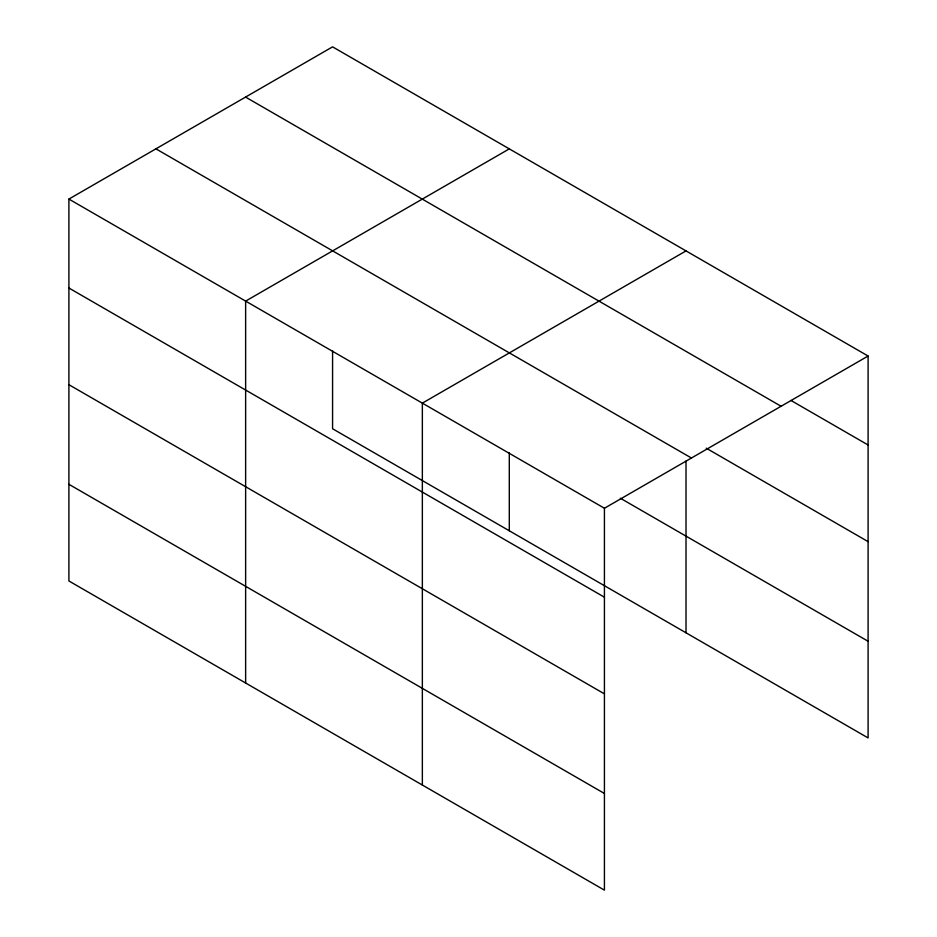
<?xml version="1.0" encoding="UTF-8"?>
<svg xmlns="http://www.w3.org/2000/svg" width="937" height="937" viewBox="0 0 937 937"><rect width="100%" height="100%" fill="white"/><g stroke="black" fill="none" stroke-linecap="round" stroke-linejoin="round"><path stroke-width="1.41" d="M604.424 693.872L604.424 508.252L68.905 199.077L68.905 580.975L604.424 890.15L604.424 693.872L68.905 384.697M332.576 350.825L332.576 428.748L868.095 737.923L868.095 356.025L332.576 46.85L68.905 199.077M509.295 148.878L245.635 301.105L245.635 683.003M686.013 250.905L422.353 403.133L422.353 785.03M604.424 508.252L868.095 356.025M790.969 400.45L868.095 444.981M245.564 97.085L781.083 406.26M706.252 448.202L868.095 541.645M155.917 148.842L691.436 458.017M620.376 498.238L868.095 641.248M68.905 288.022L604.424 597.197M68.905 484.3L604.424 793.475M686.013 461.063L686.013 632.803M509.295 452.864L509.295 530.775"/></g></svg>
